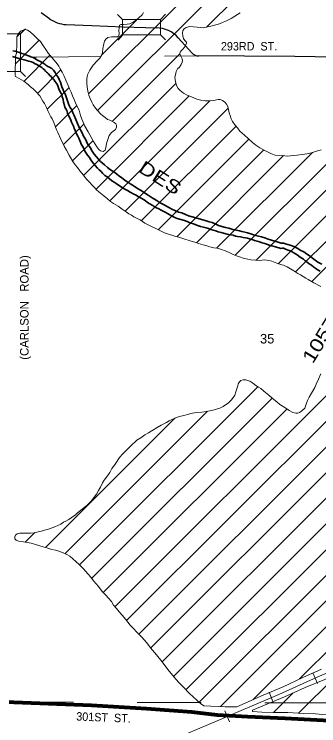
# Model space of a CAD drawing. Extents: x 467 to 471.45, y 2649.76 to 2653.71.
# Drawn here: x 469.474 to 469.95, y 2651.974 to 2653.087 of the extents above; entities that cross this region are included whole.
import ezdxf
from ezdxf.enums import TextEntityAlignment as Align

# ---------------------------------------------------------------- set-up
doc = ezdxf.new("R2010")
doc.units = 0
doc.header["$LTSCALE"] = 0.0068
doc.linetypes.add('MEDIUM_DASHED', pattern=[4.5, 3, -1.5])
for name, color, linetype, lineweight in [('12', 7, 'Continuous', 80), ('14', 7, 'Continuous', 25), ('15', 7, 'MEDIUM_DASHED', 13), ('17', 7, 'Continuous', 13), ('21', 7, 'Continuous', 25), ('25', 7, 'Continuous', 13)]:
    doc.layers.add(name, color=color, linetype=linetype, lineweight=lineweight)
for name, color, linetype in [('29', 7, 'Continuous'), ('45', 7, 'Continuous'), ('49', 7, 'Continuous')]:
    doc.layers.add(name, color=color, linetype=linetype)

msp = doc.modelspace()

# ---------------------------------------------------------------- linework, layer by layer
at = {"layer": '12'}
msp.add_lwpolyline([(469.465909, 2652.011174), (469.473106, 2652.010985), (469.594508, 2652.006061), (469.680492, 2652.000758), (469.751705, 2651.995644), (469.791098, 2651.991288), (469.838636, 2651.988447), (469.897348, 2651.985985), (470.025568, 2651.979167), (470.067803, 2651.977273), (470.144697, 2651.977841), (470.222348, 2651.979545), (470.315152, 2651.982197), (470.409659, 2651.985227), (470.470644, 2651.986364), (470.575947, 2651.985985), (470.687879, 2651.985795), (470.772917, 2651.985606), (470.831818, 2651.985795)], dxfattribs=at)
at = {"layer": '14'}
for p, q in [((469.51572, 2653.090341), (469.528788, 2653.080682)), ((469.730303, 2653.050568), (469.751515, 2653.027083))]:
    msp.add_line(p, q, dxfattribs=at)
for points in [[(469.554924, 2653.071212), (469.595076, 2653.069697), (469.644318, 2653.067424), (469.696402, 2653.066098)], [(470.831818, 2653.011553), (470.738447, 2653.011742), (470.605303, 2653.011742), (470.472159, 2653.012879), (470.328977, 2653.015341), (470.226894, 2653.016477), (470.093939, 2653.018371), (470.007765, 2653.019886), (469.9125, 2653.021212), (469.833712, 2653.021591), (469.762689, 2653.022159)]]:
    msp.add_lwpolyline(points, dxfattribs=at)
for centre, radius, start, end in [((469.55702, 2653.118575), 0.047349, 233.26812, 267.40647), ((469.695182, 2653.018821), 0.047349, 42.00019, 88.58116), ((469.762707, 2653.037232), 0.015152, 222.00019, 270)]:
    msp.add_arc(centre, radius, start, end, dxfattribs=at)
at = {"layer": '15'}
for p, q in [((469.508902, 2653.020455), (469.500568, 2653.020455)), ((469.508902, 2653.020455), (469.762689, 2653.022159)), ((469.465909, 2652.011174), (470.464205, 2652.008333))]:
    msp.add_line(p, q, dxfattribs=at)
at = {"layer": '17'}
for p, q in [((469.94053, 2652.057008), (469.948106, 2652.040152)), ((469.872348, 2652.026326), (469.879356, 2652.00947)), ((469.80322, 2651.997159), (469.810417, 2651.980303))]:
    msp.add_line(p, q, dxfattribs=at)
msp.add_lwpolyline([(469.712311, 2651.948295), (469.791098, 2651.981818), (469.825, 2651.996402), (469.8875, 2652.022727), (469.947538, 2652.05), (470.006629, 2652.075), (470.070076, 2652.102083), (470.119129, 2652.122917), (470.1625, 2652.141288), (470.211932, 2652.162311), (470.259848, 2652.182576), (470.346212, 2652.21875), (470.436174, 2652.256061), (470.493939, 2652.279735), (470.544318, 2652.301136), (470.59072, 2652.320833), (470.650379, 2652.345644), (470.685795, 2652.361742), (470.732008, 2652.38447), (470.777652, 2652.407008), (470.807765, 2652.422348), (470.831818, 2652.434091)], dxfattribs=at)
msp.add_lwpolyline([(469.712311, 2651.948295), (469.791098, 2651.981818), (469.825, 2651.996402), (469.8875, 2652.022727), (469.947538, 2652.05), (470.006629, 2652.075), (470.070076, 2652.102083), (470.119129, 2652.122917), (470.1625, 2652.141288), (470.211932, 2652.162311), (470.259848, 2652.182576), (470.346212, 2652.21875), (470.436174, 2652.256061), (470.493939, 2652.279735), (470.544318, 2652.301136), (470.59072, 2652.320833), (470.650379, 2652.345644), (470.685795, 2652.361742), (470.732008, 2652.38447), (470.777652, 2652.407008), (470.807765, 2652.422348), (470.831818, 2652.434091)], dxfattribs=at)
at = {"layer": '21'}
for p, q in [((469.643371, 2653.079167), (469.635227, 2653.086932)), ((469.710227, 2653.087311), (469.702462, 2653.079167)), ((469.491288, 2653.064773), (469.483523, 2653.056629)), ((469.643371, 2653.055114), (469.635606, 2653.04697)), ((469.710606, 2653.047348), (469.702462, 2653.055114)), ((469.483523, 2652.997538), (469.491667, 2652.989773))]:
    msp.add_line(p, q, dxfattribs=at)
at = {"layer": '21', "lineweight": 13}
for points in [[(469.643371, 2653.055114), (469.702462, 2653.055114), (469.702462, 2653.079167), (469.643371, 2653.079167)], [(469.483523, 2652.997538), (469.483523, 2653.056629), (469.45947, 2653.056629), (469.45947, 2652.997538)]]:
    msp.add_lwpolyline(points, close=True, dxfattribs=at)
at = {"layer": '25'}
for p, q in [((469.774621, 2653.067045), (469.97178, 2653.264394)), ((469.589962, 2652.962879), (469.814962, 2653.187879)), ((469.603788, 2652.936553), (469.822348, 2653.155114)), ((469.610606, 2653.023674), (469.668182, 2653.08125)), ((469.47803, 2653.051894), (469.489205, 2653.062879)), ((469.475568, 2653.00928), (469.512879, 2653.046591)), ((469.489205, 2652.982576), (469.529735, 2653.023106)), ((469.627083, 2652.919508), (469.732765, 2653.025379)), ((469.510227, 2652.963447), (469.54697, 2653.000189)), ((469.819508, 2652.710227), (470.116667, 2653.007386)), ((469.851894, 2652.702462), (470.156818, 2653.007386)), ((469.886553, 2652.69697), (470.196402, 2653.006818)), ((469.913826, 2652.684091), (470.219318, 2652.989583)), ((469.582386, 2652.834848), (469.726705, 2652.979167)), ((469.525568, 2652.938636), (469.559659, 2652.972727)), ((469.939015, 2652.669129), (470.235795, 2652.96572)), ((469.601705, 2652.813826), (469.747348, 2652.959659)), ((469.538258, 2652.911174), (469.571402, 2652.944318)), ((469.623295, 2652.795455), (469.779924, 2652.951894)), ((469.647348, 2652.779167), (469.808333, 2652.940152)), ((469.649432, 2652.138447), (470.451136, 2652.940152)), ((469.66875, 2652.117424), (470.480682, 2652.929545)), ((469.550758, 2652.883523), (469.583144, 2652.91572)), ((469.631061, 2652.160227), (470.385795, 2652.914962)), ((469.672727, 2652.764394), (469.820644, 2652.912311)), ((469.565152, 2652.857765), (469.597159, 2652.889773)), ((469.698674, 2652.750189), (469.84053, 2652.891856)), ((469.727841, 2652.739205), (469.864015, 2652.875189)), ((469.758712, 2652.729735), (469.894886, 2652.866098)), ((469.790341, 2652.721402), (469.940152, 2652.871023)), ((469.687311, 2652.096023), (470.442803, 2652.851515)), ((469.705303, 2652.073864), (470.439962, 2652.808523)), ((469.722727, 2652.051136), (470.44072, 2652.769129)), ((469.742235, 2652.030303), (470.448295, 2652.736553)), ((469.762879, 2652.010795), (470.45928, 2652.707197)), ((469.796212, 2652.004167), (470.47822, 2652.685985)), ((469.84697, 2652.014583), (470.507765, 2652.675379)), ((469.919886, 2652.047348), (470.550758, 2652.67803)), ((469.575947, 2652.225758), (469.854735, 2652.504545)), ((469.594886, 2652.204356), (469.877273, 2652.486742)), ((469.55322, 2652.243182), (469.776136, 2652.466098)), ((469.613068, 2652.182386), (469.900379, 2652.469697)), ((469.522727, 2652.252841), (469.725, 2652.455114)), ((469.491288, 2652.261553), (469.506061, 2652.276326)), ((469.918371, 2651.993561), (469.980303, 2652.055492)), ((469.879356, 2651.994697), (469.910227, 2652.025568))]:
    msp.add_line(p, q, dxfattribs=at)
for points in [[(469.676136, 2653.090341), (469.673674, 2653.086364), (469.66875, 2653.081629), (469.663636, 2653.077652), (469.659659, 2653.075), (469.654356, 2653.072348), (469.650568, 2653.07178), (469.644697, 2653.071591), (469.640341, 2653.071212), (469.638447, 2653.070076), (469.637689, 2653.066288), (469.6375, 2653.062121), (469.638068, 2653.057197), (469.637311, 2653.053409), (469.635417, 2653.051894), (469.632008, 2653.051894), (469.626136, 2653.052083), (469.620076, 2653.050947), (469.617045, 2653.048295), (469.614962, 2653.045076), (469.614205, 2653.040909), (469.612311, 2653.033902), (469.611742, 2653.027652), (469.610227, 2653.022727), (469.607765, 2653.018561), (469.603409, 2653.014394), (469.597159, 2653.007955), (469.592045, 2652.999811), (469.59053, 2652.99697), (469.588447, 2652.992614)], [(469.734848, 2653.030114), (469.737121, 2653.032386), (469.74072, 2653.036364), (469.742235, 2653.039583), (469.742992, 2653.042235), (469.743182, 2653.04375), (469.741477, 2653.045455), (469.738636, 2653.048864), (469.737689, 2653.053409), (469.736932, 2653.057576), (469.7375, 2653.061742), (469.739394, 2653.064394), (469.742614, 2653.066856), (469.748295, 2653.068182), (469.759848, 2653.067045), (469.769508, 2653.066288), (469.776136, 2653.067424), (469.781061, 2653.06875), (469.794697, 2653.072538), (469.800379, 2653.074811), (469.805682, 2653.077083), (469.813068, 2653.080682), (469.826894, 2653.089394)], [(469.588447, 2652.992614), (469.5875, 2652.986174), (469.587311, 2652.979735), (469.588068, 2652.973674), (469.588826, 2652.967045), (469.590341, 2652.960985), (469.592424, 2652.955682), (469.595076, 2652.95), (469.597348, 2652.945455), (469.601136, 2652.940341), (469.603788, 2652.936742), (469.609091, 2652.930871), (469.611932, 2652.928788), (469.616288, 2652.925568), (469.619886, 2652.922917), (469.623106, 2652.921591), (469.626326, 2652.919886), (469.629924, 2652.918182), (469.632576, 2652.916098), (469.633902, 2652.913636), (469.633902, 2652.910606), (469.632386, 2652.907197), (469.630114, 2652.905303), (469.626136, 2652.902462), (469.622348, 2652.897538), (469.620076, 2652.891477), (469.618371, 2652.885227), (469.617235, 2652.87822), (469.616288, 2652.874621), (469.613068, 2652.872538), (469.608902, 2652.873674), (469.606061, 2652.875947), (469.60303, 2652.880114), (469.600189, 2652.883902), (469.597917, 2652.888258), (469.589205, 2652.90322), (469.58447, 2652.9125), (469.579735, 2652.923106), (469.577652, 2652.928977), (469.575758, 2652.935227), (469.574242, 2652.939205), (469.570455, 2652.946023), (469.567614, 2652.953977), (469.564962, 2652.959659), (469.562689, 2652.965341), (469.560417, 2652.970833), (469.558333, 2652.975758), (469.554735, 2652.98428), (469.551894, 2652.99072), (469.549053, 2652.99678), (469.545833, 2653.002083), (469.543371, 2653.00625), (469.539205, 2653.011742), (469.535038, 2653.016667), (469.530492, 2653.022159), (469.527083, 2653.026515), (469.524242, 2653.030492), (469.518561, 2653.038826), (469.514773, 2653.044508), (469.509848, 2653.049621), (469.504735, 2653.054735), (469.498864, 2653.059848), (469.494697, 2653.0625), (469.491477, 2653.063258), (469.488068, 2653.062689), (469.483902, 2653.060985), (469.481629, 2653.058523), (469.479356, 2653.055871), (469.47803, 2653.052652), (469.477841, 2653.048295), (469.47803, 2653.041098), (469.477462, 2653.026515), (469.475947, 2653.02197)], [(469.475947, 2653.02197), (469.475379, 2652.991856), (469.475947, 2652.990152), (469.481629, 2652.986932), (469.489015, 2652.982576), (469.495455, 2652.977462), (469.499432, 2652.974053), (469.50322, 2652.970455), (469.507197, 2652.967235), (469.513636, 2652.95947), (469.518371, 2652.951515), (469.521023, 2652.947538), (469.524053, 2652.941288), (469.527083, 2652.935417), (469.53125, 2652.927083), (469.533144, 2652.923674)], [(469.953977, 2652.875189), (469.944697, 2652.872348), (469.938447, 2652.870644), (469.93125, 2652.869129), (469.924242, 2652.867803), (469.916288, 2652.867045), (469.910606, 2652.866098), (469.901136, 2652.86553), (469.892992, 2652.866098), (469.882008, 2652.867045), (469.876326, 2652.868939), (469.868939, 2652.872348), (469.863826, 2652.875379), (469.857955, 2652.878598), (469.851705, 2652.882765), (469.846212, 2652.886742), (469.839394, 2652.892803), (469.833902, 2652.898106), (469.826705, 2652.904356), (469.822727, 2652.909659), (469.81875, 2652.914583), (469.815341, 2652.919508), (469.813258, 2652.923864), (469.811553, 2652.928788), (469.810038, 2652.933144), (469.808902, 2652.938068), (469.807576, 2652.943182), (469.805682, 2652.946591), (469.80322, 2652.949621), (469.799242, 2652.952273), (469.795644, 2652.953788), (469.793371, 2652.954167), (469.790152, 2652.953598), (469.785795, 2652.952462), (469.779356, 2652.951894), (469.772159, 2652.952083), (469.76553, 2652.95303), (469.75947, 2652.954735), (469.753598, 2652.957197), (469.744129, 2652.960985), (469.738636, 2652.964015), (469.733523, 2652.968182), (469.730114, 2652.971402), (469.72803, 2652.974621), (469.726705, 2652.979356), (469.725568, 2652.984659), (469.725189, 2652.989015), (469.725947, 2652.992614), (469.727273, 2652.997727), (469.729167, 2653.001705), (469.732197, 2653.004735), (469.734848, 2653.008902), (469.736553, 2653.0125), (469.737121, 2653.015152), (469.736364, 2653.017424), (469.73447, 2653.021591), (469.733333, 2653.024053), (469.732576, 2653.026136), (469.733333, 2653.027841), (469.734848, 2653.030114)], [(469.533144, 2652.923674), (469.535795, 2652.917803), (469.537879, 2652.912311), (469.539773, 2652.906629), (469.541856, 2652.902273), (469.54678, 2652.891856), (469.551894, 2652.881061), (469.555492, 2652.874621), (469.559659, 2652.866856), (469.56553, 2652.857197), (469.569318, 2652.851705), (469.572538, 2652.847348), (469.576326, 2652.842424), (469.579356, 2652.838447), (469.587121, 2652.828977), (469.589394, 2652.826515), (469.592045, 2652.824242), (469.595455, 2652.819886), (469.599053, 2652.816667), (469.602652, 2652.812879), (469.60625, 2652.80947), (469.613826, 2652.80303), (469.619886, 2652.798295), (469.624432, 2652.794318), (469.629167, 2652.791477), (469.632576, 2652.789015), (469.636553, 2652.786932), (469.642614, 2652.782576), (469.645833, 2652.780114), (469.649053, 2652.77803), (469.65303, 2652.775), (469.657008, 2652.772727), (469.660985, 2652.770265), (469.664773, 2652.768371), (469.670644, 2652.76572), (469.67803, 2652.760606), (469.683144, 2652.757955), (469.689773, 2652.754735), (469.695265, 2652.751894), (469.704735, 2652.747159), (469.708902, 2652.745455), (469.716477, 2652.742614), (469.72178, 2652.741098), (469.726136, 2652.739394), (469.731061, 2652.738447), (469.74053, 2652.735606), (469.747538, 2652.733523), (469.752083, 2652.731818), (469.756439, 2652.730492), (469.761932, 2652.728598), (469.769508, 2652.726515), (469.773674, 2652.725379), (469.779545, 2652.723485), (469.785985, 2652.72197), (469.791098, 2652.721212), (469.796402, 2652.719886), (469.805303, 2652.716856), (469.811174, 2652.714015), (469.816098, 2652.711553), (469.821591, 2652.70928), (469.826136, 2652.707576), (469.831818, 2652.705871), (469.839205, 2652.704167), (469.84375, 2652.70303), (469.850947, 2652.702462), (469.857008, 2652.702273), (469.861742, 2652.702462), (469.865909, 2652.702841), (469.872159, 2652.701894), (469.876705, 2652.701136), (469.88447, 2652.697727), (469.889205, 2652.696212), (469.892424, 2652.695265), (469.895076, 2652.694886), (469.89678, 2652.69375), (469.900568, 2652.692045), (469.911174, 2652.685985), (469.917235, 2652.681818), (469.921402, 2652.679356), (469.925758, 2652.677083), (469.929924, 2652.674621), (469.933523, 2652.672159), (469.942424, 2652.667235), (469.953409, 2652.661553)], [(469.953409, 2652.524621), (469.949432, 2652.516098), (469.946023, 2652.508712), (469.94375, 2652.50322), (469.938826, 2652.494697), (469.935038, 2652.488068), (469.932576, 2652.483144), (469.930492, 2652.477273), (469.92803, 2652.471212), (469.922917, 2652.466098), (469.919886, 2652.464394), (469.917045, 2652.463068), (469.914015, 2652.463068), (469.909659, 2652.464205), (469.903977, 2652.467235), (469.897159, 2652.47197), (469.889205, 2652.476705), (469.88428, 2652.480871), (469.877273, 2652.486742), (469.87178, 2652.491098), (469.864015, 2652.497727), (469.85947, 2652.501515), (469.855871, 2652.503788), (469.851515, 2652.506629), (469.84678, 2652.509848), (469.842235, 2652.513258), (469.835985, 2652.515152), (469.831629, 2652.515341), (469.828409, 2652.514394), (469.826136, 2652.512121), (469.824053, 2652.50928), (469.823295, 2652.505871), (469.82197, 2652.501136), (469.820455, 2652.49678), (469.81875, 2652.491477), (469.816477, 2652.488068), (469.813258, 2652.483712), (469.808523, 2652.478977), (469.804167, 2652.475947), (469.800758, 2652.473674), (469.795455, 2652.471212), (469.786364, 2652.468182), (469.779735, 2652.466667), (469.774053, 2652.46572), (469.767045, 2652.464773), (469.758144, 2652.464015), (469.750189, 2652.4625), (469.74678, 2652.461742), (469.739015, 2652.45947), (469.732386, 2652.457765), (469.725, 2652.455114), (469.715909, 2652.451136), (469.711742, 2652.448674), (469.703598, 2652.444318), (469.697159, 2652.44053), (469.69072, 2652.436553), (469.683712, 2652.432197), (469.67803, 2652.428977), (469.67178, 2652.424432), (469.66572, 2652.420644), (469.655492, 2652.411364), (469.648674, 2652.404545), (469.643371, 2652.399242), (469.638447, 2652.39375), (469.632576, 2652.384848), (469.630492, 2652.381818), (469.626705, 2652.376515), (469.623106, 2652.370265), (469.619508, 2652.365152), (469.614583, 2652.358144), (469.612121, 2652.353977), (469.608902, 2652.347348), (469.605682, 2652.342045), (469.602462, 2652.336174), (469.599053, 2652.331629), (469.593939, 2652.325379), (469.591288, 2652.322917), (469.587121, 2652.31875), (469.583333, 2652.315341), (469.579924, 2652.312689), (469.575189, 2652.30928), (469.572348, 2652.306439), (469.569508, 2652.304167)], [(469.896402, 2652.019318), (469.928598, 2652.033902), (469.95928, 2652.046591), (469.994129, 2652.061364), (470.04072, 2652.080682), (470.088258, 2652.100947), (470.119508, 2652.113826), (470.16875, 2652.134848), (470.213826, 2652.153788), (470.262879, 2652.175189), (470.314962, 2652.196591), (470.355871, 2652.213826), (470.413636, 2652.238447), (470.477273, 2652.263447), (470.537879, 2652.289962), (470.601894, 2652.317992), (470.654545, 2652.339394), (470.723295, 2652.374242), (470.786174, 2652.404735), (470.823485, 2652.42197), (470.831818, 2652.426136)], [(469.569508, 2652.304167), (469.562879, 2652.299242), (469.55947, 2652.296591), (469.554735, 2652.294129), (469.550758, 2652.292424), (469.54678, 2652.289583), (469.5375, 2652.285417), (469.527462, 2652.281629), (469.521023, 2652.280114), (469.516477, 2652.278598), (469.511364, 2652.277273), (469.505682, 2652.276136), (469.499432, 2652.275379), (469.487121, 2652.275568), (469.482576, 2652.275379), (469.478598, 2652.274242), (469.475947, 2652.272348), (469.474811, 2652.269508), (469.475, 2652.266667), (469.477083, 2652.264394), (469.480492, 2652.263068), (469.488258, 2652.261932), (469.493939, 2652.260985), (469.500568, 2652.25947), (469.507197, 2652.257576), (469.519318, 2652.253788), (469.526326, 2652.251894), (469.532765, 2652.249811), (469.538447, 2652.248674), (469.54375, 2652.247348), (469.552841, 2652.243371), (469.557197, 2652.241477), (469.560795, 2652.239394), (469.56572, 2652.235227), (469.570265, 2652.231061), (469.575379, 2652.226515), (469.582008, 2652.219697), (469.585038, 2652.215909), (469.589394, 2652.211364), (469.593182, 2652.206818), (469.598295, 2652.2), (469.605492, 2652.191856), (469.608144, 2652.188258), (469.611932, 2652.183712), (469.616856, 2652.17822), (469.621212, 2652.173485), (469.625758, 2652.168371), (469.628977, 2652.162689), (469.633523, 2652.157386), (469.638068, 2652.152083), (469.643182, 2652.146591), (469.647917, 2652.14053), (469.654924, 2652.131629), (469.659848, 2652.126705), (469.66553, 2652.120644), (469.673485, 2652.1125), (469.68125, 2652.103788), (469.687121, 2652.096023), (469.696212, 2652.085038), (469.705303, 2652.073864), (469.714015, 2652.062121), (469.723674, 2652.050189), (469.730682, 2652.042424), (469.737879, 2652.035038), (469.747727, 2652.024242), (469.765152, 2652.008712), (469.770265, 2652.005303), (469.803598, 2652.003788), (469.82197, 2652.003598)], [(469.82197, 2652.003598), (469.863258, 2652.02178), (469.894129, 2652.035038), (469.925, 2652.049621), (469.954356, 2652.062689)], [(469.878788, 2651.994697), (469.861174, 2651.995455), (469.846402, 2651.996212), (469.846402, 2651.998295), (469.896402, 2652.019318)], [(469.961932, 2651.991098), (469.944697, 2651.992614), (469.925947, 2651.992992), (469.901894, 2651.994508), (469.878788, 2651.994697)]]:
    msp.add_lwpolyline(points, dxfattribs=at)
at = {"layer": '25', "lineweight": 35}
for points in [[(469.696402, 2652.784659), (469.692803, 2652.786553), (469.689583, 2652.788636), (469.685985, 2652.79072), (469.682197, 2652.792992), (469.678598, 2652.795833), (469.673485, 2652.798864), (469.668371, 2652.801894), (469.664394, 2652.804167), (469.660606, 2652.806061), (469.654924, 2652.808902), (469.650758, 2652.811742), (469.646591, 2652.813636), (469.642803, 2652.816098), (469.637121, 2652.819886), (469.633333, 2652.822348), (469.630114, 2652.824621), (469.626705, 2652.826894), (469.622159, 2652.830114), (469.618939, 2652.832765), (469.61572, 2652.835227), (469.612121, 2652.838636), (469.609659, 2652.841477), (469.606818, 2652.843939), (469.603788, 2652.846591), (469.600379, 2652.850568), (469.598295, 2652.853409), (469.595644, 2652.856629), (469.593371, 2652.85947), (469.591288, 2652.863447), (469.588636, 2652.866667), (469.586553, 2652.870076), (469.58447, 2652.873295), (469.582576, 2652.877462), (469.580492, 2652.881061), (469.578598, 2652.884091), (469.577462, 2652.887311), (469.576136, 2652.89072), (469.575, 2652.893561), (469.573295, 2652.896402), (469.571591, 2652.899242), (469.570265, 2652.902652), (469.569318, 2652.906061), (469.567614, 2652.908712), (469.566856, 2652.910985), (469.564773, 2652.915152), (469.563447, 2652.918371), (469.562121, 2652.92178), (469.560606, 2652.925189), (469.558712, 2652.928788), (469.557197, 2652.932765), (469.555871, 2652.936553), (469.554356, 2652.939583), (469.55322, 2652.942235), (469.552462, 2652.944508), (469.551136, 2652.949621), (469.550379, 2652.953788), (469.549053, 2652.958333), (469.548106, 2652.961553), (469.546591, 2652.964583), (469.544697, 2652.967803), (469.543561, 2652.970644), (469.542803, 2652.973864), (469.541288, 2652.976894), (469.540341, 2652.978598), (469.538636, 2652.980682), (469.537311, 2652.982765), (469.535606, 2652.985417), (469.533333, 2652.9875), (469.531439, 2652.989773), (469.529356, 2652.991667), (469.527652, 2652.993939), (469.525758, 2652.995455), (469.524432, 2652.996591), (469.522917, 2652.998485), (469.521402, 2653.000379), (469.519129, 2653.002083), (469.516856, 2653.003788), (469.514583, 2653.005682), (469.511742, 2653.007386), (469.509091, 2653.008712), (469.505492, 2653.010227), (469.50322, 2653.011742), (469.500758, 2653.012689), (469.496591, 2653.014205), (469.489583, 2653.016098), (469.482955, 2653.017803), (469.477841, 2653.019129), (469.471023, 2653.021023)], [(469.47178, 2653.030303), (469.475379, 2653.029545), (469.478409, 2653.028788), (469.482008, 2653.027462), (469.485985, 2653.026136), (469.489773, 2653.025), (469.492235, 2653.023864), (469.494508, 2653.022917), (469.497538, 2653.021591), (469.499811, 2653.020644), (469.503409, 2653.019508), (469.506061, 2653.018182), (469.510227, 2653.01572), (469.5125, 2653.014394), (469.514773, 2653.013258), (469.516856, 2653.011932), (469.519318, 2653.010606), (469.52178, 2653.00928), (469.523295, 2653.007955), (469.526515, 2653.005871), (469.528977, 2653.004356), (469.532386, 2653.002273), (469.535038, 2652.999621), (469.537689, 2652.996023), (469.540152, 2652.992235), (469.542424, 2652.988826), (469.543939, 2652.985227), (469.546023, 2652.98125), (469.547159, 2652.977273), (469.548485, 2652.973674), (469.550379, 2652.969318), (469.551894, 2652.965152), (469.553598, 2652.962879)], [(469.553598, 2652.962879), (469.554924, 2652.958144), (469.557008, 2652.952083), (469.559091, 2652.945644), (469.561553, 2652.941667), (469.564015, 2652.937689), (469.56572, 2652.932955), (469.567614, 2652.928788), (469.570076, 2652.922917), (469.572917, 2652.916667), (469.575758, 2652.909091), (469.579545, 2652.902841), (469.582386, 2652.896402), (469.585417, 2652.891667), (469.588636, 2652.884848), (469.592424, 2652.878788), (469.595644, 2652.873106), (469.598674, 2652.868182), (469.601705, 2652.864583), (469.605682, 2652.860795), (469.608523, 2652.857197), (469.614962, 2652.851894), (469.619508, 2652.847727), (469.624621, 2652.843939), (469.629356, 2652.84053), (469.633712, 2652.8375), (469.637311, 2652.834659), (469.641477, 2652.831818), (469.647348, 2652.827462), (469.651515, 2652.824811), (469.65625, 2652.821402), (469.661364, 2652.818371), (469.666667, 2652.814773), (469.672348, 2652.811364), (469.677462, 2652.807955), (469.683144, 2652.804167), (469.689773, 2652.8), (469.696023, 2652.796591), (469.702273, 2652.792424), (469.707008, 2652.789773), (469.712121, 2652.787311), (469.716477, 2652.78447), (469.720455, 2652.782576), (469.724811, 2652.780114), (469.730492, 2652.777652), (469.735795, 2652.776515), (469.741477, 2652.774242), (469.746591, 2652.772159), (469.752083, 2652.770265), (469.757765, 2652.768561), (469.763068, 2652.767235), (469.768561, 2652.76553), (469.772538, 2652.764394), (469.778409, 2652.7625), (469.783333, 2652.761364), (469.787879, 2652.75947), (469.792992, 2652.757008), (469.798295, 2652.755303), (469.803977, 2652.753598), (469.80947, 2652.752462), (469.81572, 2652.750568), (469.821023, 2652.749432), (469.826136, 2652.748485), (469.829735, 2652.747159), (469.83428, 2652.746212), (469.838447, 2652.745076), (469.84375, 2652.74375), (469.849432, 2652.741856), (469.855682, 2652.740152), (469.860606, 2652.738826), (469.865909, 2652.737311), (469.870833, 2652.735606), (469.876136, 2652.734091), (469.88125, 2652.732386), (469.886742, 2652.730492), (469.891288, 2652.729167), (469.894697, 2652.729167), (469.898106, 2652.72822), (469.905492, 2652.726136), (469.910795, 2652.723864), (469.916477, 2652.721402), (469.922159, 2652.717803), (469.926705, 2652.71553), (469.930871, 2652.7125), (469.934848, 2652.709659), (469.942424, 2652.704167), (469.948674, 2652.699621), (469.954735, 2652.696402)], [(469.952083, 2652.685227), (469.948864, 2652.687121), (469.945265, 2652.689394), (469.942424, 2652.691856), (469.938447, 2652.694508), (469.935227, 2652.69697), (469.932008, 2652.699621), (469.928977, 2652.701705), (469.925947, 2652.703977), (469.921023, 2652.707386), (469.916288, 2652.710795), (469.913447, 2652.712689), (469.910227, 2652.714583), (469.906629, 2652.716477), (469.902273, 2652.718371), (469.898106, 2652.719886), (469.894697, 2652.721591), (469.892992, 2652.721591), (469.890341, 2652.721023), (469.887879, 2652.72197), (469.885417, 2652.722538), (469.882576, 2652.723485), (469.880114, 2652.724053), (469.876705, 2652.724811), (469.874242, 2652.725568), (469.869886, 2652.726894), (469.86572, 2652.728598), (469.861742, 2652.729924), (469.857386, 2652.731061), (469.853598, 2652.732197), (469.849621, 2652.733523), (469.845644, 2652.734659), (469.841667, 2652.735795), (469.838826, 2652.736742), (469.835606, 2652.7375), (469.831629, 2652.738258), (469.827462, 2652.739205), (469.823106, 2652.739773), (469.820076, 2652.740341), (469.816098, 2652.741477), (469.811742, 2652.742235), (469.806818, 2652.743371), (469.801136, 2652.744697), (469.797538, 2652.745833), (469.792803, 2652.74697), (469.788826, 2652.748295), (469.784848, 2652.749621), (469.781061, 2652.750758), (469.777652, 2652.752083), (469.773864, 2652.75303), (469.769886, 2652.753977), (469.765341, 2652.755303), (469.762121, 2652.756439), (469.757576, 2652.757765), (469.753977, 2652.75928), (469.750379, 2652.760606), (469.747159, 2652.761742), (469.744129, 2652.762879), (469.739962, 2652.764394), (469.734091, 2652.766098), (469.728788, 2652.767992), (469.726136, 2652.76875), (469.722727, 2652.770265), (469.719886, 2652.77197), (469.716288, 2652.773864), (469.713258, 2652.775758), (469.709659, 2652.777652), (469.706818, 2652.779356), (469.703598, 2652.781061), (469.7, 2652.783144), (469.696402, 2652.784659)]]:
    msp.add_lwpolyline(points, dxfattribs=at)

# ---------------------------------------------------------------- texts
at = {"layer": '29', "width": 1.25}
for s, rotation, p in [('DES', 327.551, (469.696494, 2652.822719)), ('1057', 58.612, (469.960809, 2652.572321))]:
    msp.add_text(s, height=0.02083, rotation=rotation, dxfattribs=at).set_placement(p, align=Align.CENTER)
at = {"layer": '45'}
msp.add_text('35', height=0.01496, dxfattribs=at).set_placement((469.869318, 2652.572159), align=Align.CENTER)
at = {"layer": '49', "width": 0.95}
msp.add_text('293RD  ST.', height=0.01326, dxfattribs=at).set_placement((469.841004, 2653.030682), align=Align.CENTER)
at = {"layer": '49'}
msp.add_text('(CARLSON   ROAD)', height=0.01326, rotation=90, dxfattribs=at).set_placement((469.496212, 2652.628504), align=Align.CENTER)
at = {"layer": '49', "width": 0.95}
msp.add_text('301ST  ST.', height=0.01326, rotation=357.708, dxfattribs=at).set_placement((469.613182, 2651.980487), align=Align.CENTER)

doc.saveas('drawing.dxf')
